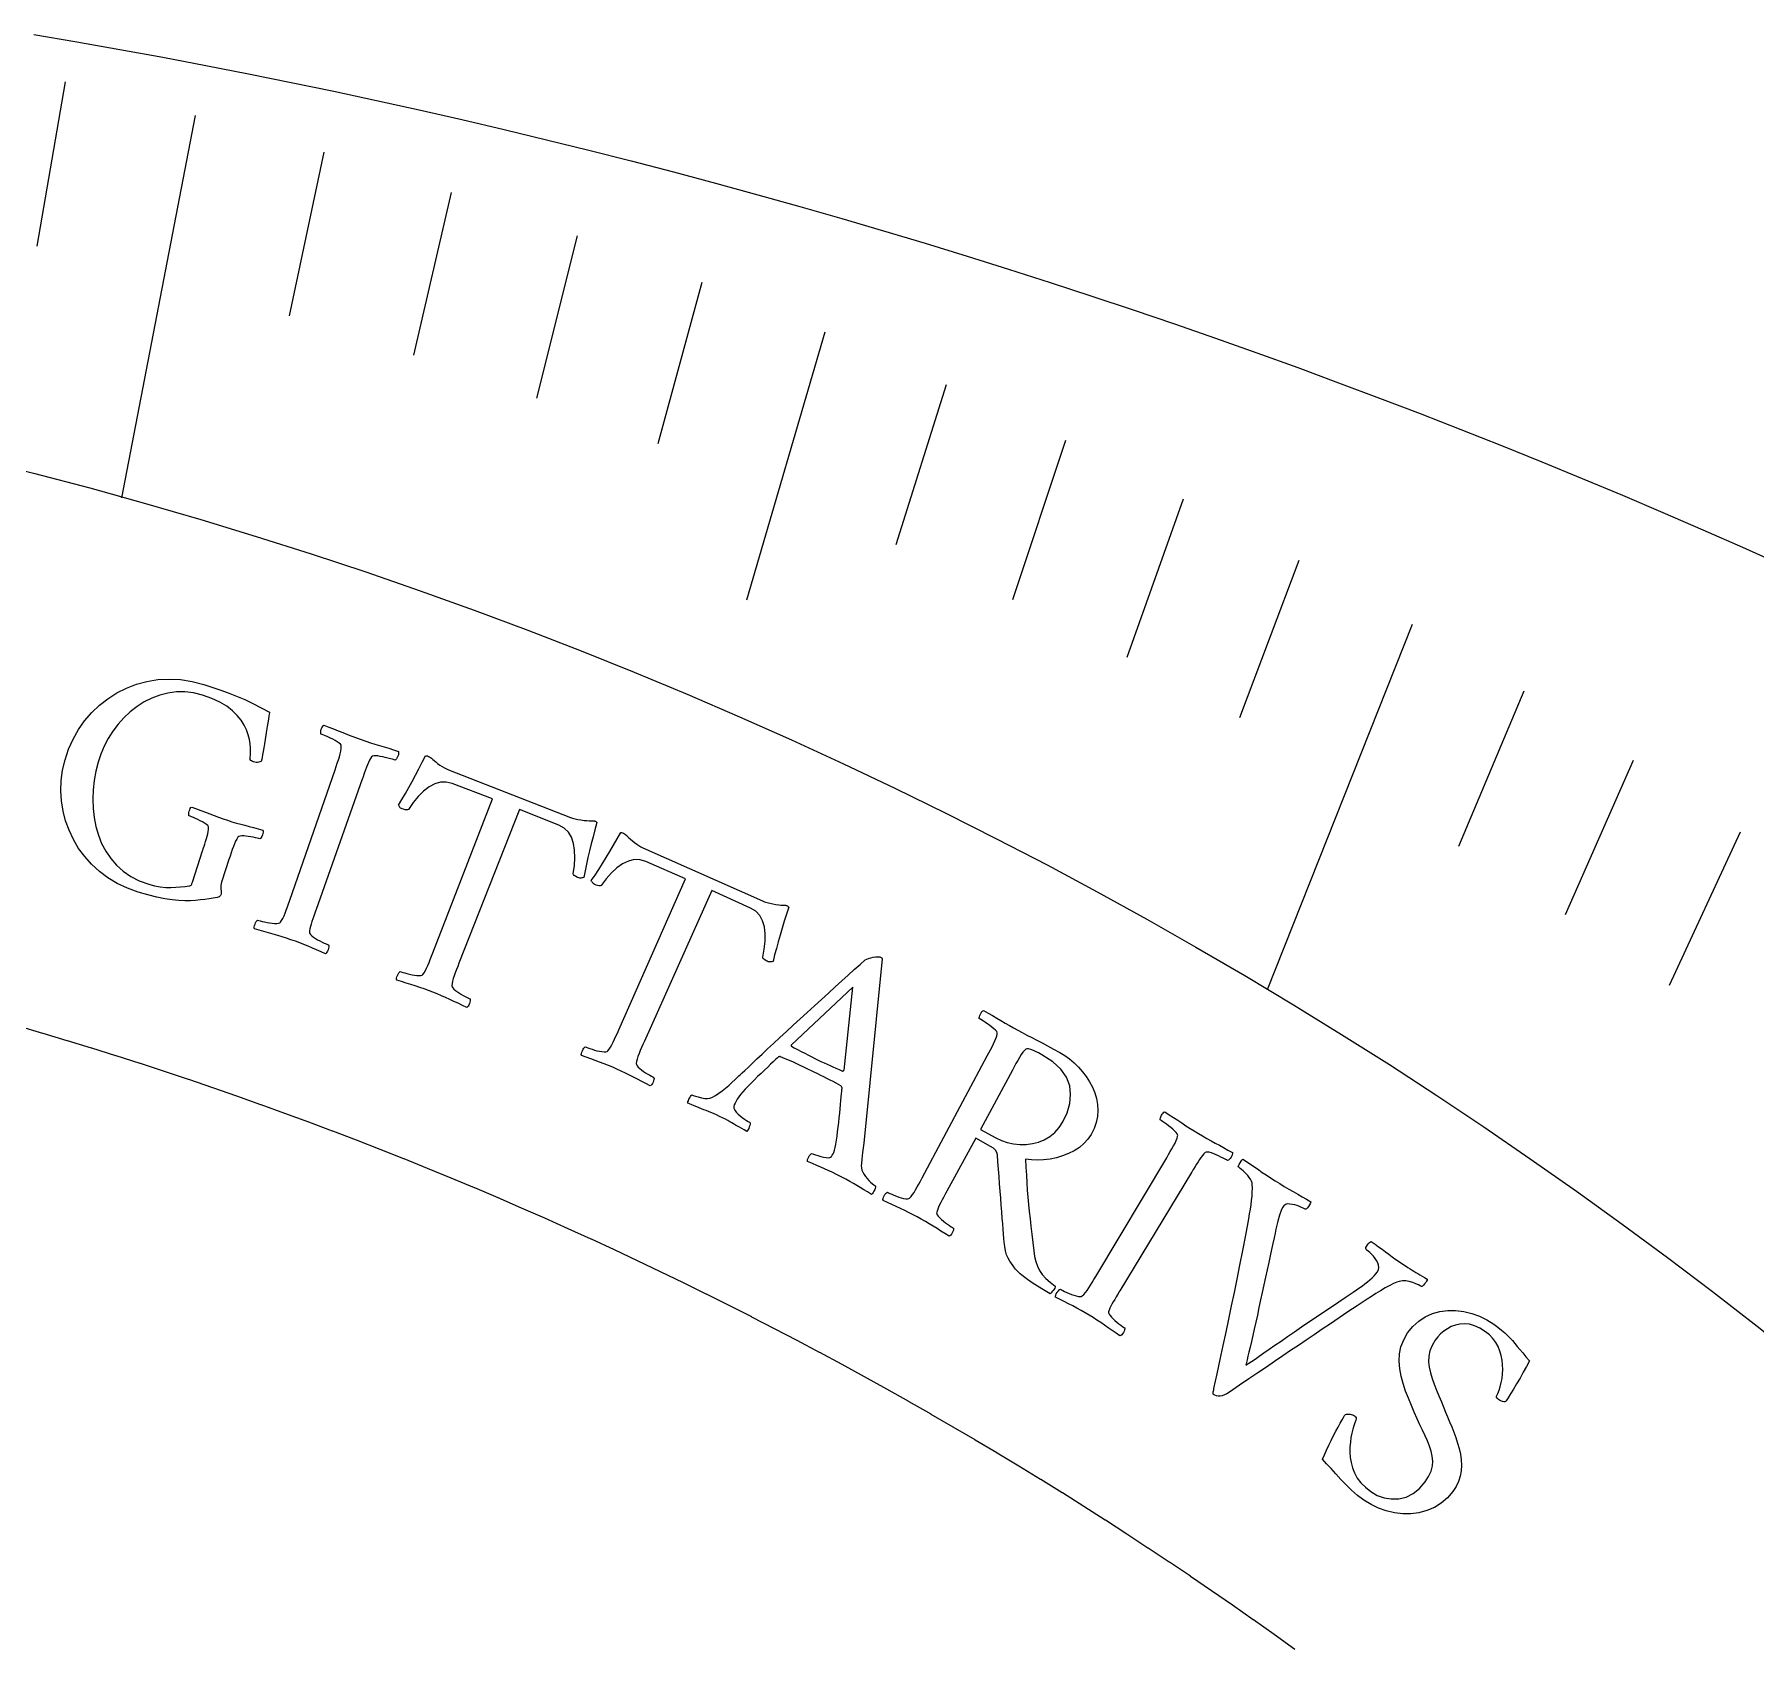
# Model space of a CAD drawing. Header units: millimetres. Extents: x -61 to 61, y -61 to 61.
# Drawn here: x 10.02 to 24.73, y 46.13 to 59.92 of the extents above; entities that cross this region are included whole.
import ezdxf

# ---------------------------------------------------------------- set-up
doc = ezdxf.new("R2010")
doc.units = ezdxf.units.MM
for name, color, linetype in [('CUT_INNER', 6, 'Continuous'), ('CUT_OUTER', 1, 'Continuous'), ('ENGRAVE', 7, 'Continuous'), ('ENGRAVE_FINE', 8, 'Continuous'), ('TEXT', 5, 'Continuous')]:
    doc.layers.add(name, color=color, linetype=linetype)

msp = doc.modelspace()

# ---------------------------------------------------------------- linework, layer by layer
at = {"layer": 'CUT_INNER'}
msp.add_lwpolyline([(20.791, 46.1255), (20.6153, 46.2517), (20.6141, 46.2526), (20.4377, 46.3776), (20.4364, 46.3785), (20.2592, 46.5025), (20.258, 46.5034), (20.08, 46.6262), (20.0788, 46.6271), (19.9001, 46.7489), (19.8988, 46.7498), (19.7194, 46.8705), (19.7181, 46.8713), (19.5379, 46.9909), (19.5367, 46.9917), (19.3558, 47.1102), (19.3545, 47.1111), (19.1728, 47.2284), (19.1716, 47.2293), (18.9892, 47.3455), (18.9879, 47.3463), (18.8049, 47.4615), (18.8036, 47.4623), (18.6198, 47.5763), (18.6185, 47.5771), (18.4341, 47.69), (18.4327, 47.6908), (18.2476, 47.8025), (18.2463, 47.8033), (18.0605, 47.9139), (18.0591, 47.9147), (17.8726, 48.0241), (17.8713, 48.0249), (17.6842, 48.1332), (17.6828, 48.134), (17.495, 48.2411), (17.4937, 48.2419), (17.3052, 48.3479), (17.3039, 48.3487), (17.1147, 48.4535), (17.1134, 48.4542), (16.9236, 48.5579), (16.9223, 48.5587), (16.7319, 48.6612), (16.7305, 48.6619), (16.5395, 48.7633), (16.5381, 48.764), (16.3465, 48.8642), (16.3451, 48.8649), (16.1529, 48.9639), (16.1515, 48.9646), (15.9586, 49.0624), (15.9573, 49.0631), (15.7638, 49.1597), (15.7625, 49.1604), (15.5684, 49.2558), (15.567, 49.2565), (15.3724, 49.3508), (15.371, 49.3514), (15.1758, 49.4445), (15.1744, 49.4451), (14.9787, 49.537), (14.9773, 49.5376), (14.7809, 49.6283), (14.7796, 49.6289), (14.5827, 49.7184), (14.5813, 49.719), (14.3838, 49.8073), (14.3824, 49.8079), (14.1845, 49.8949), (14.1831, 49.8955), (13.9846, 49.9813), (13.9832, 49.9819), (13.7842, 50.0665), (13.7827, 50.0671), (13.5832, 50.1505), (13.5818, 50.1511), (13.3818, 50.2332), (13.3803, 50.2338), (13.1798, 50.3147), (13.1784, 50.3153), (12.9773, 50.3949), (12.9759, 50.3955), (12.7744, 50.4739), (12.773, 50.4745), (12.571, 50.5517), (12.5695, 50.5523), (12.3671, 50.6282), (12.3656, 50.6288), (12.1627, 50.7035), (12.1613, 50.704), (11.9579, 50.7775), (11.9564, 50.778), (11.7526, 50.8502), (11.7512, 50.8507), (11.5469, 50.9217), (11.5454, 50.9222), (11.3407, 50.9919), (11.3393, 50.9924), (11.1342, 51.0609), (11.1327, 51.0614), (10.9272, 51.1286), (10.9257, 51.129), (10.7198, 51.195), (10.7183, 51.1954), (10.512, 51.2601), (10.5105, 51.2606), (10.3037, 51.324), (10.3023, 51.3244), (10.0952, 51.3866), (10.0937, 51.387), (9.8862, 51.4479)], dxfattribs=at)
at = {"layer": 'CUT_OUTER'}
msp.add_lwpolyline([(10.0177, 59.9183), (10.3852, 59.8557), (10.7523, 59.7909), (11.1189, 59.7238), (11.4852, 59.6544), (11.851, 59.5829), (12.2164, 59.509), (12.5813, 59.4329), (12.9457, 59.3546), (13.3097, 59.2741), (13.6731, 59.1913), (14.036, 59.1063), (14.3984, 59.019), (14.7603, 58.9296), (15.1216, 58.8379), (15.4823, 58.744), (15.8425, 58.6479), (16.2021, 58.5496), (16.561, 58.4491), (16.9193, 58.3464), (17.277, 58.2415), (17.6341, 58.1343), (17.9904, 58.025), (18.3461, 57.9136), (18.7011, 57.7999), (19.0554, 57.6841), (19.409, 57.5661), (19.7619, 57.4459), (20.114, 57.3236), (20.4653, 57.1991), (20.8159, 57.0724), (21.1657, 56.9436), (21.5147, 56.8127), (21.8629, 56.6796), (22.2103, 56.5444), (22.5568, 56.407), (22.9025, 56.2676), (23.2473, 56.126), (23.5913, 55.9823), (23.9343, 55.8365), (24.2765, 55.6886), (24.6177, 55.5386), (24.958, 55.3865)], dxfattribs=at)
at = {"layer": 'ENGRAVE'}
for points in [[(11.395, 59.227), (10.7664, 55.9597)], [(21.7947, 54.8792), (20.5557, 51.7594)]]:
    msp.add_lwpolyline(points, dxfattribs=at)
msp.add_circle((0, 17.3597), 40.0734, dxfattribs=at)
at = {"layer": 'ENGRAVE_FINE'}
for points in [[(10.285, 59.5134), (10.0423, 58.1093)], [(12.4949, 58.912), (12.1989, 57.5164)], [(13.5837, 58.5689), (13.2612, 57.1782)], [(14.6606, 58.1982), (14.3116, 56.8129)], [(15.7246, 57.8005), (15.3493, 56.4209)], [(16.775, 57.3762), (16.1056, 55.0868)], [(17.8108, 56.926), (17.3832, 55.5592)], [(18.8315, 56.4505), (18.3779, 55.0907)], [(19.8361, 55.9504), (19.3567, 54.5981)], [(20.8241, 55.4264), (20.3189, 54.0819)], [(22.7473, 54.3094), (22.1912, 52.9817)], [(23.6813, 53.7178), (23.1, 52.3992)], [(24.5962, 53.1053), (23.9898, 51.7961)]]:
    msp.add_lwpolyline(points, dxfattribs=at)
at = {"layer": 'TEXT'}
for points in [[(11.4582, 52.9457), (11.4595, 52.9498), (11.4608, 52.9538), (11.4621, 52.9579), (11.4634, 52.9619), (11.4647, 52.9659), (11.466, 52.97), (11.4673, 52.974), (11.4686, 52.9781), (11.4766, 53.0031), (11.484, 53.027), (11.4909, 53.0498), (11.4972, 53.0714), (11.5025, 53.0917), (11.5064, 53.1105), (11.5088, 53.1276), (11.5098, 53.1432), (11.5087, 53.152), (11.5026, 53.1615), (11.4918, 53.1715), (11.4761, 53.1822), (11.4577, 53.193), (11.4387, 53.2031), (11.4192, 53.2127), (11.3991, 53.2217), (11.3802, 53.2296), (11.3645, 53.236), (11.3517, 53.2409), (11.342, 53.2442), (11.3404, 53.2518), (11.3403, 53.2611), (11.3416, 53.2721), (11.3445, 53.285), (11.3485, 53.2974), (11.3534, 53.3074), (11.3592, 53.3148), (11.3659, 53.3198), (11.4059, 53.3054), (11.445, 53.2909), (11.4834, 53.2763), (11.5209, 53.2615), (11.5582, 53.2469), (11.5956, 53.233), (11.6333, 53.2197), (11.6711, 53.207), (11.7099, 53.1947), (11.7477, 53.1834), (11.7846, 53.1732), (11.8205, 53.164), (11.8566, 53.1548), (11.8941, 53.1448), (11.933, 53.1339), (11.9733, 53.1221), (11.9759, 53.1142), (11.9762, 53.1047), (11.9743, 53.0938), (11.9702, 53.0814), (11.965, 53.0693), (11.9595, 53.0596), (11.9539, 53.0521), (11.9482, 53.047), (11.9385, 53.0499), (11.9256, 53.0534), (11.9095, 53.0574), (11.8902, 53.0619), (11.8695, 53.0661), (11.8492, 53.0695), (11.8294, 53.072), (11.8101, 53.0735), (11.7927, 53.0736), (11.7788, 53.0716), (11.7683, 53.0675), (11.7612, 53.0613), (11.7507, 53.0456), (11.7406, 53.0272), (11.7309, 53.006), (11.7216, 52.982), (11.7124, 52.9562), (11.7031, 52.9293), (11.6936, 52.9013), (11.684, 52.8722), (11.623, 52.6867), (11.6172, 52.6663), (11.6139, 52.648), (11.6132, 52.6319), (11.6151, 52.6178), (11.6174, 52.6052), (11.618, 52.593), (11.6169, 52.5815), (11.6142, 52.5704), (11.612, 52.5654), (11.6089, 52.561), (11.6049, 52.5573), (11.6, 52.5543), (11.5928, 52.5514), (11.5819, 52.5483), (11.5671, 52.545), (11.5486, 52.5414), (11.5147, 52.5359), (11.4785, 52.5308), (11.4401, 52.526), (11.3994, 52.5216), (11.3556, 52.5187), (11.3075, 52.5186), (11.2552, 52.5212), (11.1987, 52.5266), (11.1366, 52.536), (11.0675, 52.5503), (10.9915, 52.5697), (10.9084, 52.5941), (10.8158, 52.6273), (10.7297, 52.6677), (10.6501, 52.7154), (10.5769, 52.7703), (10.5105, 52.8312), (10.4513, 52.8968), (10.3994, 52.9672), (10.3546, 53.0423), (10.3174, 53.121), (10.288, 53.2021), (10.2664, 53.2858), (10.2528, 53.3719), (10.2473, 53.4594), (10.2505, 53.5472), (10.2624, 53.6353), (10.2831, 53.7237), (10.3135, 53.815), (10.3515, 53.901), (10.3973, 53.9817), (10.4508, 54.057), (10.5111, 54.1264), (10.5769, 54.1891), (10.6484, 54.2452), (10.7256, 54.2946), (10.8075, 54.3362), (10.8934, 54.369), (10.9831, 54.3929), (11.0767, 54.4079), (11.1729, 54.4133), (11.2705, 54.4083), (11.3694, 54.3927), (11.4695, 54.3668), (11.5372, 54.345), (11.606, 54.3212), (11.676, 54.2955), (11.747, 54.2677), (11.8183, 54.2375), (11.8892, 54.2043), (11.9597, 54.1681), (12.0297, 54.1289), (12.0292, 54.1253), (12.0276, 54.1143), (12.025, 54.0961), (12.0214, 54.0706), (12.0169, 54.0402), (12.0118, 54.0075), (12.0061, 53.9723), (11.9999, 53.9347), (11.9934, 53.8968), (11.9874, 53.8606), (11.9817, 53.8262), (11.9764, 53.7935), (11.9717, 53.7649), (11.9678, 53.743), (11.9648, 53.7277), (11.9626, 53.719), (11.9608, 53.7137), (11.9563, 53.7092), (11.9491, 53.7056), (11.939, 53.703), (11.9277, 53.7015), (11.9165, 53.7014), (11.9053, 53.7028), (11.8943, 53.7057), (11.8852, 53.7093), (11.8771, 53.7136), (11.87, 53.7187), (11.8639, 53.7246), (11.8657, 53.7426), (11.8669, 53.7653), (11.8676, 53.7926), (11.8676, 53.8246), (11.8654, 53.8599), (11.8592, 53.8972), (11.849, 53.9366), (11.8349, 53.978), (11.8153, 54.0201), (11.7888, 54.0616), (11.7553, 54.1025), (11.7149, 54.1428), (11.6658, 54.1812), (11.6064, 54.2161), (11.5366, 54.2478), (11.4566, 54.2759), (11.3817, 54.2946), (11.3077, 54.3037), (11.2347, 54.3033), (11.1627, 54.2934), (11.0926, 54.2752), (11.0252, 54.2498), (10.9606, 54.2172), (10.8987, 54.1775), (10.8404, 54.1318), (10.7865, 54.0814), (10.737, 54.0265), (10.692, 53.9668), (10.652, 53.904), (10.6177, 53.8393), (10.5891, 53.7727), (10.5661, 53.7043), (10.5463, 53.6264), (10.5321, 53.5477), (10.5233, 53.4681), (10.5199, 53.3877), (10.5223, 53.3078), (10.5312, 53.2299), (10.5464, 53.154), (10.5679, 53.08), (10.5961, 53.0093), (10.6314, 52.9431), (10.6737, 52.8813), (10.723, 52.8239), (10.7799, 52.7724), (10.8448, 52.728), (10.918, 52.6908), (10.9993, 52.6607), (11.0491, 52.647), (11.0972, 52.6378), (11.1436, 52.6329), (11.1883, 52.6324), (11.2309, 52.6345), (11.2711, 52.6376), (11.3089, 52.6416), (11.3442, 52.6465), (11.351, 52.6475), (11.3566, 52.6495), (11.3608, 52.6526), (11.3636, 52.6566), (11.3658, 52.6613), (11.368, 52.6667), (11.3702, 52.6726), (11.3723, 52.679)], [(12.813, 53.8963), (12.8528, 53.8826), (12.8924, 53.8695), (12.9315, 53.8571), (12.9704, 53.8453), (13.0094, 53.8335), (13.0492, 53.8213), (13.0899, 53.8085), (13.1313, 53.7952), (13.1337, 53.7872), (13.1339, 53.7777), (13.1318, 53.7668), (13.1275, 53.7544), (13.1219, 53.7425), (13.1162, 53.7329), (13.1104, 53.7256), (13.1044, 53.7206), (13.0943, 53.724), (13.0807, 53.7281), (13.0634, 53.7329), (13.0425, 53.7384), (13.02, 53.7439), (12.998, 53.7487), (12.9766, 53.7526), (12.9556, 53.7559), (12.9368, 53.7575), (12.9218, 53.7566), (12.9106, 53.7533), (12.9031, 53.7475), (12.8943, 53.7345), (12.8857, 53.7192), (12.8772, 53.7015), (12.8689, 53.6816), (12.8605, 53.66), (12.852, 53.6373), (12.8433, 53.6135), (12.8344, 53.5887), (12.833, 53.5847), (12.8316, 53.5807), (12.8302, 53.5767), (12.8288, 53.5727), (12.8273, 53.5687), (12.8259, 53.5647), (12.8245, 53.5607), (12.8231, 53.5567), (12.429, 52.4443), (12.4276, 52.4403), (12.4262, 52.4363), (12.4248, 52.4323), (12.4233, 52.4283), (12.4219, 52.4243), (12.4205, 52.4203), (12.4191, 52.4163), (12.4177, 52.4123), (12.409, 52.3875), (12.4009, 52.3638), (12.3933, 52.3413), (12.3864, 52.3198), (12.3805, 52.2997), (12.376, 52.2811), (12.373, 52.264), (12.3715, 52.2485), (12.3738, 52.2404), (12.3802, 52.2311), (12.3907, 52.2209), (12.4052, 52.2095), (12.4222, 52.1979), (12.4402, 52.1869), (12.4591, 52.1765), (12.479, 52.1666), (12.4977, 52.1579), (12.5134, 52.1509), (12.526, 52.1455), (12.5354, 52.1418), (12.5367, 52.1342), (12.5364, 52.1249), (12.5345, 52.1139), (12.5312, 52.1012), (12.5266, 52.089), (12.5214, 52.0792), (12.5153, 52.072), (12.5085, 52.0673), (12.4705, 52.0839), (12.4332, 52.1), (12.3966, 52.1156), (12.3608, 52.1307), (12.325, 52.1453), (12.2886, 52.1596), (12.2514, 52.1736), (12.2136, 52.1872), (12.1765, 52.1999), (12.1388, 52.2122), (12.1006, 52.224), (12.062, 52.2355), (12.0228, 52.2466), (11.9833, 52.2577), (11.9434, 52.2687), (11.9031, 52.2796), (11.9007, 52.2875), (11.9005, 52.2969), (11.9025, 52.3078), (11.9066, 52.3202), (11.9119, 52.3322), (11.9173, 52.342), (11.9229, 52.3494), (11.9286, 52.3546), (11.9383, 52.3515), (11.9515, 52.3479), (11.9681, 52.3436), (11.9882, 52.3387), (12.01, 52.3339), (12.0315, 52.3302), (12.0528, 52.3274), (12.0739, 52.3257), (12.0928, 52.3253), (12.1073, 52.3269), (12.1174, 52.3303), (12.1232, 52.3355), (12.1339, 52.3511), (12.1443, 52.3694), (12.1543, 52.3905), (12.1639, 52.4143), (12.1735, 52.44), (12.1832, 52.4668), (12.1932, 52.4946), (12.2033, 52.5235), (12.5902, 53.6384), (12.6002, 53.6674), (12.6097, 53.6956), (12.6187, 53.7231), (12.6273, 53.7498), (12.6346, 53.7751), (12.6399, 53.7982), (12.643, 53.8193), (12.6441, 53.8383), (12.643, 53.8471), (12.6369, 53.8565), (12.6258, 53.8666), (12.6097, 53.8772), (12.5907, 53.8879), (12.571, 53.8984), (12.5506, 53.9085), (12.5296, 53.9182), (12.5098, 53.927), (12.4933, 53.934), (12.48, 53.9394), (12.4701, 53.943), (12.4685, 53.9507), (12.4685, 53.96), (12.4701, 53.9711), (12.4732, 53.9838), (12.4775, 53.9962), (12.4827, 54.006), (12.4887, 54.0133), (12.4957, 54.018), (12.5366, 54.0025), (12.5771, 53.9868), (12.6171, 53.9711), (12.6568, 53.9552), (12.6961, 53.9396), (12.7352, 53.9246), (12.7742, 53.9102), (12.813, 53.8963)], [(14.6022, 53.231), (14.62, 53.2247), (14.6408, 53.2191), (14.6647, 53.2141), (14.6916, 53.2098), (14.7183, 53.2063), (14.7414, 53.2038), (14.7611, 53.2025), (14.7772, 53.2021), (14.7891, 53.2026), (14.7987, 53.2024), (14.8061, 53.2017), (14.8113, 53.2003), (14.8154, 53.1982), (14.8196, 53.1953), (14.8238, 53.1917), (14.8281, 53.1872), (14.811, 53.126), (14.7947, 53.0655), (14.7794, 53.0058), (14.7649, 52.9469), (14.7513, 52.8888), (14.7386, 52.8314), (14.7268, 52.7748), (14.7158, 52.719), (14.7115, 52.7176), (14.706, 52.7162), (14.6994, 52.715), (14.6917, 52.7138), (14.6833, 52.7134), (14.6748, 52.7146), (14.6662, 52.7175), (14.6574, 52.7219), (14.6444, 52.7282), (14.6347, 52.7351), (14.6284, 52.7425), (14.6254, 52.7504), (14.6362, 52.8208), (14.6403, 52.8874), (14.6377, 52.9502), (14.6284, 53.0094), (14.611, 53.062), (14.5842, 53.1054), (14.548, 53.1396), (14.5026, 53.1645), (14.1663, 53.2989), (13.6494, 51.9878), (13.6383, 51.9593), (13.6277, 51.9317), (13.6177, 51.905), (13.6082, 51.8793), (13.6, 51.855), (13.5939, 51.8325), (13.5898, 51.8118), (13.5877, 51.7931), (13.5898, 51.7848), (13.5958, 51.7754), (13.6059, 51.7648), (13.62, 51.7529), (13.6365, 51.7408), (13.6539, 51.7292), (13.672, 51.7183), (13.6909, 51.708), (13.7088, 51.6989), (13.7238, 51.6914), (13.7359, 51.6857), (13.7452, 51.6817), (13.7462, 51.6741), (13.7455, 51.6648), (13.7433, 51.6539), (13.7395, 51.6413), (13.7346, 51.6292), (13.7289, 51.6197), (13.7227, 51.6126), (13.7157, 51.6082), (13.6783, 51.6261), (13.6416, 51.6435), (13.6056, 51.6604), (13.5703, 51.6767), (13.5351, 51.6926), (13.4991, 51.7082), (13.4625, 51.7234), (13.4251, 51.7383), (13.3885, 51.7523), (13.3513, 51.7659), (13.3136, 51.7791), (13.2753, 51.7919), (13.2366, 51.8044), (13.1975, 51.8169), (13.158, 51.8292), (13.118, 51.8415), (13.1159, 51.8495), (13.1161, 51.8589), (13.1184, 51.8698), (13.123, 51.882), (13.1287, 51.8939), (13.1345, 51.9034), (13.1403, 51.9106), (13.1462, 51.9156), (13.1558, 51.9122), (13.1688, 51.9081), (13.1853, 51.9033), (13.2052, 51.8976), (13.2268, 51.8921), (13.2481, 51.8876), (13.2694, 51.8841), (13.2904, 51.8816), (13.3092, 51.8806), (13.3238, 51.8816), (13.334, 51.8847), (13.34, 51.8898), (13.3513, 51.905), (13.3622, 51.9229), (13.373, 51.9436), (13.3834, 51.9671), (13.3939, 51.9924), (13.4046, 52.0188), (13.4155, 52.0463), (13.4266, 52.0748), (13.935, 53.3892), (13.5911, 53.5204), (13.5408, 53.5328), (13.491, 53.5321), (13.4419, 53.5184), (13.3935, 53.4914), (13.3464, 53.4544), (13.3013, 53.4101), (13.2584, 53.3586), (13.2175, 53.3), (13.2099, 53.2962), (13.2002, 53.295), (13.1885, 53.2965), (13.1746, 53.3007), (13.1652, 53.3033), (13.1572, 53.307), (13.1506, 53.3117), (13.1453, 53.3174), (13.141, 53.3233), (13.1374, 53.3286), (13.1345, 53.3332), (13.1324, 53.3372), (13.1621, 53.3857), (13.1915, 53.4354), (13.2205, 53.4863), (13.2493, 53.5385), (13.278, 53.5919), (13.3067, 53.6463), (13.3355, 53.7019), (13.3643, 53.7586), (13.3723, 53.758), (13.3805, 53.756), (13.389, 53.7526), (13.3978, 53.7478), (13.4061, 53.7424), (13.4134, 53.7371), (13.4196, 53.7321), (13.4246, 53.7273), (13.4363, 53.7169), (13.4505, 53.7053), (13.4672, 53.6927), (13.4864, 53.6788), (13.5063, 53.6655), (13.5252, 53.6542), (13.5432, 53.6449), (13.5601, 53.6378)], [(16.2433, 52.5183), (16.2608, 52.5112), (16.2813, 52.5047), (16.3049, 52.4986), (16.3316, 52.493), (16.3581, 52.4883), (16.3811, 52.4848), (16.4007, 52.4825), (16.4168, 52.4814), (16.4286, 52.4813), (16.4383, 52.4807), (16.4456, 52.4796), (16.4508, 52.478), (16.4548, 52.4757), (16.4588, 52.4727), (16.4628, 52.4688), (16.4669, 52.4642), (16.447, 52.4038), (16.428, 52.3441), (16.4099, 52.2852), (16.3927, 52.227), (16.3764, 52.1696), (16.3611, 52.1129), (16.3467, 52.0569), (16.3332, 52.0017), (16.3288, 52.0004), (16.3232, 51.9993), (16.3166, 51.9984), (16.3088, 51.9975), (16.3004, 51.9976), (16.292, 51.9992), (16.2835, 52.0024), (16.275, 52.0072), (16.2622, 52.0141), (16.2529, 52.0215), (16.2469, 52.0291), (16.2443, 52.0372), (16.2583, 52.107), (16.2655, 52.1733), (16.2658, 52.2363), (16.2592, 52.2957), (16.2442, 52.3491), (16.2195, 52.3937), (16.185, 52.4296), (16.1407, 52.4566), (15.811, 52.6063), (15.2341, 51.3204), (15.2217, 51.2925), (15.2098, 51.2654), (15.1986, 51.2393), (15.1879, 51.214), (15.1786, 51.1901), (15.1714, 51.1679), (15.1664, 51.1475), (15.1635, 51.1288), (15.1651, 51.1205), (15.1707, 51.1108), (15.1803, 51.0997), (15.1939, 51.0872), (15.2098, 51.0743), (15.2266, 51.062), (15.2442, 51.0502), (15.2626, 51.039), (15.2801, 51.0291), (15.2947, 51.021), (15.3066, 51.0147), (15.3156, 51.0103), (15.3162, 51.0026), (15.3152, 50.9934), (15.3125, 50.9826), (15.3081, 50.9702), (15.3026, 50.9583), (15.2965, 50.949), (15.2899, 50.9423), (15.2828, 50.9382), (15.2462, 50.9578), (15.2104, 50.9769), (15.1752, 50.9954), (15.1407, 51.0134), (15.1062, 51.0309), (15.071, 51.0481), (15.0351, 51.065), (14.9985, 51.0816), (14.9626, 51.0973), (14.926, 51.1126), (14.889, 51.1275), (14.8513, 51.1421), (14.8132, 51.1564), (14.7747, 51.1706), (14.7358, 51.1848), (14.6965, 51.1989), (14.6948, 51.207), (14.6954, 51.2164), (14.6982, 51.2271), (14.7034, 51.2391), (14.7096, 51.2507), (14.7158, 51.2599), (14.722, 51.2669), (14.7281, 51.2716), (14.7375, 51.2678), (14.7503, 51.2631), (14.7665, 51.2575), (14.7862, 51.2509), (14.8075, 51.2444), (14.8286, 51.2389), (14.8497, 51.2345), (14.8706, 51.231), (14.8893, 51.2291), (14.9039, 51.2295), (14.9143, 51.232), (14.9205, 51.2368), (14.9324, 51.2515), (14.9442, 51.2689), (14.9559, 51.2891), (14.9674, 51.312), (14.9791, 51.3369), (14.991, 51.3628), (15.0031, 51.3897), (15.0155, 51.4176), (15.5841, 52.7072), (15.2466, 52.8541), (15.1969, 52.8689), (15.1472, 52.8705), (15.0975, 52.859), (15.0479, 52.8343), (14.9991, 52.7995), (14.9521, 52.7573), (14.9068, 52.7079), (14.8632, 52.6512), (14.8555, 52.6477), (14.8458, 52.647), (14.8341, 52.6491), (14.8204, 52.6539), (14.8112, 52.657), (14.8034, 52.661), (14.7969, 52.666), (14.7919, 52.672), (14.7879, 52.6781), (14.7845, 52.6835), (14.7819, 52.6882), (14.78, 52.6923), (14.8119, 52.7393), (14.8435, 52.7877), (14.8749, 52.8372), (14.9061, 52.888), (14.9372, 52.94), (14.9684, 52.9931), (14.9997, 53.0473), (15.0311, 53.1026), (15.039, 53.1016), (15.0472, 53.0992), (15.0555, 53.0954), (15.064, 53.0902), (15.0721, 53.0844), (15.0791, 53.0788), (15.0851, 53.0736), (15.0899, 53.0685), (15.1011, 53.0576), (15.1147, 53.0454), (15.1308, 53.0319), (15.1493, 53.0172), (15.1686, 53.003), (15.187, 52.9908), (15.2045, 52.9808), (15.2211, 52.9728)], [(16.0387, 51.0201), (16.042, 51.0233), (16.0522, 51.0328), (16.0691, 51.0488), (16.0927, 51.0711), (16.1221, 51.0989), (16.1563, 51.1313), (16.1953, 51.1682), (16.2391, 51.2097), (16.2867, 51.2546), (16.3374, 51.3018), (16.391, 51.3513), (16.4476, 51.403), (16.506, 51.4563), (16.5652, 51.5104), (16.625, 51.5653), (16.6857, 51.6209), (16.7461, 51.6764), (16.8054, 51.7306), (16.8637, 51.7835), (16.9208, 51.8352), (16.9758, 51.8846), (17.0274, 51.931), (17.0759, 51.9741), (17.121, 52.0142), (17.133, 52.0213), (17.1484, 52.0275), (17.1672, 52.0328), (17.1894, 52.0371), (17.2116, 52.04), (17.23, 52.0407), (17.2448, 52.0393), (17.2558, 52.0358), (17.2581, 52.0345), (17.2599, 52.0334), (17.2611, 52.0323), (17.2617, 52.0313), (17.2623, 52.0301), (17.2632, 52.0285), (17.2646, 52.0266), (17.2664, 52.0242), (17.1075, 50.4482), (17.0986, 50.3708), (17.092, 50.3128), (17.088, 50.2743), (17.0866, 50.2551), (17.0873, 50.2377), (17.0915, 50.2198), (17.0991, 50.2013), (17.1102, 50.1822), (17.1233, 50.1635), (17.1372, 50.1462), (17.1517, 50.1302), (17.167, 50.1157), (17.1813, 50.1033), (17.193, 50.0937), (17.2019, 50.0869), (17.2082, 50.0829), (17.2086, 50.0736), (17.2066, 50.0634), (17.2021, 50.0523), (17.1952, 50.0402), (17.1877, 50.029), (17.1817, 50.0205), (17.177, 50.0147), (17.1738, 50.0115), (17.1402, 50.0323), (17.1083, 50.0518), (17.0782, 50.0703), (17.0499, 50.0876), (17.0209, 50.1047), (16.9888, 50.1229), (16.9537, 50.142), (16.9155, 50.162), (16.875, 50.1825), (16.8378, 50.2007), (16.8039, 50.2166), (16.7733, 50.2301), (16.7426, 50.2433), (16.7081, 50.2582), (16.67, 50.2746), (16.6283, 50.2927), (16.627, 50.3008), (16.6281, 50.3102), (16.6316, 50.3207), (16.6374, 50.3324), (16.6445, 50.3435), (16.6517, 50.3522), (16.659, 50.3584), (16.6665, 50.3621), (16.6796, 50.3562), (16.6963, 50.3498), (16.7167, 50.343), (16.7408, 50.3356), (16.7651, 50.3293), (16.786, 50.3257), (16.8036, 50.3248), (16.8178, 50.3266), (16.8252, 50.3303), (16.8324, 50.3366), (16.8392, 50.3454), (16.8458, 50.3568), (16.8516, 50.3706), (16.8574, 50.3894), (16.8631, 50.4132), (16.8688, 50.442), (16.8744, 50.4743), (16.8797, 50.509), (16.8848, 50.546), (16.8897, 50.5853), (16.8943, 50.6255), (16.8987, 50.6653), (16.9028, 50.7046), (16.9066, 50.7434), (16.9101, 50.7803), (16.9132, 50.8138), (16.916, 50.8439), (16.9185, 50.8706), (16.9205, 50.8924), (16.9219, 50.9081), (16.9227, 50.9174), (16.923, 50.9206), (16.9229, 50.921), (16.9224, 50.9225), (16.9216, 50.9248), (16.9205, 50.9282), (16.9191, 50.9317), (16.9173, 50.9345), (16.9153, 50.9367), (16.9129, 50.9383), (16.8933, 50.9496), (16.8713, 50.9616), (16.8469, 50.9745), (16.8201, 50.9881), (16.7926, 51.0018), (16.7661, 51.015), (16.7405, 51.0278), (16.7158, 51.04), (16.7094, 51.0432), (16.7031, 51.0464), (16.6967, 51.0495), (16.6903, 51.0527), (16.6841, 51.0558), (16.6782, 51.0587), (16.6727, 51.0614), (16.6674, 51.064), (16.6306, 51.0821), (16.5965, 51.0986), (16.5652, 51.1135), (16.5367, 51.1268), (16.5075, 51.14), (16.4743, 51.1545), (16.437, 51.1704), (16.3956, 51.1877), (16.394, 51.1881), (16.3919, 51.1882), (16.3893, 51.1881), (16.3861, 51.1875), (16.383, 51.187), (16.3808, 51.1865), (16.3795, 51.1863), (16.3791, 51.1862), (16.3764, 51.1836), (16.3681, 51.1758), (16.3544, 51.1628), (16.3353, 51.1445), (16.3123, 51.1227), (16.2873, 51.099), (16.2601, 51.0733), (16.2309, 51.0456), (16.2013, 51.0174), (16.1731, 50.9898), (16.1462, 50.963), (16.1207, 50.9369), (16.0956, 50.9113), (16.0738, 50.8872), (16.0554, 50.8647), (16.0402, 50.8437), (16.0275, 50.8245), (16.0168, 50.8071), (16.0079, 50.7915), (16.0008, 50.7778), (15.9969, 50.7633), (15.9985, 50.7479), (16.0058, 50.7316), (16.0185, 50.7144), (16.0346, 50.6974), (16.0517, 50.6816), (16.0697, 50.6671), (16.0887, 50.6539), (16.1065, 50.6426), (16.1205, 50.6338), (16.131, 50.6275), (16.1379, 50.6238), (16.1383, 50.6188), (16.1372, 50.6112), (16.1344, 50.601), (16.1299, 50.5883), (16.1247, 50.5755), (16.1193, 50.5648), (16.1138, 50.5563), (16.1083, 50.5501), (16.0859, 50.5625), (16.0653, 50.5741), (16.0463, 50.5848), (16.0291, 50.5947), (16.0128, 50.6041), (15.9964, 50.6136), (15.9801, 50.623), (15.9637, 50.6324), (15.9459, 50.6423), (15.9253, 50.6532), (15.9018, 50.665), (15.8755, 50.6777), (15.8488, 50.6902), (15.8242, 50.7014), (15.8016, 50.7111), (15.7811, 50.7195), (15.7615, 50.7271), (15.742, 50.7348), (15.7225, 50.7424), (15.7029, 50.75), (15.6821, 50.7583), (15.6588, 50.7676), (15.6329, 50.7782), (15.6045, 50.7899), (15.6042, 50.7949), (15.6057, 50.8022), (15.6091, 50.8121), (15.6144, 50.8243), (15.6206, 50.8367), (15.6266, 50.8471), (15.6324, 50.8554), (15.638, 50.8617), (15.6518, 50.8562), (15.6701, 50.8502), (15.6931, 50.8439), (15.7207, 50.8371), (15.7487, 50.832), (15.773, 50.8308), (15.7935, 50.8336), (15.8103, 50.8402), (15.8404, 50.8566), (15.8698, 50.8751), (15.8985, 50.8957), (15.9264, 50.9183), (15.9541, 50.9425), (15.982, 50.9675), (16.0102, 50.9934), (16.0387, 51.0201)], [(17.016, 51.782), (16.4895, 51.2899), (16.4895, 51.2896), (16.4892, 51.2885), (16.4889, 51.2867), (16.4883, 51.2842), (16.488, 51.2816), (16.4881, 51.2796), (16.4887, 51.2781), (16.4897, 51.2772), (16.5147, 51.2636), (16.5421, 51.2489), (16.5721, 51.2332), (16.6044, 51.2165), (16.6364, 51.2001), (16.6651, 51.1855), (16.6904, 51.1727), (16.7125, 51.1617), (16.7413, 51.1477), (16.7687, 51.1346), (16.7949, 51.1226), (16.8198, 51.1116), (16.8446, 51.1008), (16.8705, 51.0895), (16.8975, 51.0775), (16.9256, 51.065), (16.9281, 51.0642), (16.9305, 51.0645), (16.9329, 51.0658), (16.9351, 51.0681), (16.9371, 51.0706), (16.9385, 51.0724), (16.9393, 51.0735), (16.9396, 51.0738)], [(18.7835, 51.2229), (18.8251, 51.1976), (18.8655, 51.1684), (18.9045, 51.1355), (18.9422, 51.0987), (18.9774, 51.059), (19.0091, 51.0172), (19.0372, 50.9732), (19.0618, 50.9272), (19.0817, 50.8795), (19.0962, 50.8307), (19.105, 50.7807), (19.1084, 50.7296), (19.1051, 50.6779), (19.0943, 50.6263), (19.076, 50.5747), (19.0502, 50.5232), (19.0226, 50.4823), (18.9893, 50.4455), (18.9503, 50.4128), (18.9056, 50.3842), (18.8571, 50.3598), (18.8066, 50.3398), (18.7541, 50.3241), (18.6996, 50.3127), (18.645, 50.3058), (18.5921, 50.3036), (18.5409, 50.3061), (18.4913, 50.3132), (18.4942, 50.2433), (18.4975, 50.1758), (18.5013, 50.1109), (18.5056, 50.0485), (18.5105, 49.9873), (18.516, 49.9259), (18.5221, 49.8644), (18.5287, 49.8026), (18.5359, 49.7391), (18.5435, 49.6723), (18.5515, 49.6021), (18.5598, 49.5286), (18.5673, 49.4814), (18.5783, 49.4379), (18.5927, 49.398), (18.6106, 49.3618), (18.6336, 49.3278), (18.6632, 49.2943), (18.6994, 49.2615), (18.7421, 49.2292), (18.7425, 49.221), (18.7399, 49.2116), (18.7342, 49.2013), (18.7254, 49.1898), (18.7161, 49.1791), (18.7086, 49.1709), (18.7031, 49.1653), (18.6995, 49.1623), (18.6434, 49.196), (18.5928, 49.2277), (18.5477, 49.2576), (18.5082, 49.2855), (18.4742, 49.3112), (18.4457, 49.3343), (18.4228, 49.3548), (18.4054, 49.3726), (18.3953, 49.3859), (18.3835, 49.4019), (18.3701, 49.4207), (18.3551, 49.4423), (18.3406, 49.4672), (18.3287, 49.496), (18.3194, 49.5289), (18.3128, 49.5657), (18.3109, 49.5829), (18.3085, 49.6064), (18.3057, 49.6363), (18.3024, 49.6725), (18.2989, 49.714), (18.2952, 49.7595), (18.2913, 49.8092), (18.2872, 49.8631), (18.283, 49.92), (18.2785, 49.9787), (18.2738, 50.0395), (18.2688, 50.1021), (18.2639, 50.1653), (18.2592, 50.2277), (18.2547, 50.2894), (18.2506, 50.3502), (18.2456, 50.3699), (18.2342, 50.3884), (18.2163, 50.4055), (18.192, 50.4213), (18.0644, 50.4912), (17.8178, 50.039), (17.8158, 50.0352), (17.8138, 50.0315), (17.8118, 50.0278), (17.8097, 50.0241), (17.8077, 50.0203), (17.8057, 50.0166), (17.8036, 50.0129), (17.8016, 50.0091), (17.7891, 49.986), (17.7773, 49.9639), (17.7663, 49.9428), (17.7561, 49.9228), (17.747, 49.9038), (17.7397, 49.8861), (17.7341, 49.8698), (17.7301, 49.8547), (17.7311, 49.8463), (17.736, 49.8362), (17.7447, 49.8244), (17.7572, 49.8109), (17.7722, 49.7967), (17.7882, 49.783), (17.8052, 49.7697), (17.8233, 49.7569), (17.8404, 49.7453), (17.8548, 49.7359), (17.8663, 49.7286), (17.8751, 49.7235), (17.8751, 49.7158), (17.8734, 49.7066), (17.8698, 49.6961), (17.8645, 49.6841), (17.8581, 49.6726), (17.8513, 49.6639), (17.8442, 49.6577), (17.8368, 49.6541), (17.8018, 49.6765), (17.7676, 49.6983), (17.7339, 49.7195), (17.701, 49.74), (17.6679, 49.7602), (17.6342, 49.7801), (17.5997, 49.7997), (17.5645, 49.8191), (17.5298, 49.8375), (17.4946, 49.8556), (17.4588, 49.8734), (17.4224, 49.8908), (17.3855, 49.908), (17.3483, 49.9252), (17.3106, 49.9423), (17.2725, 49.9594), (17.2714, 49.9676), (17.2727, 49.9769), (17.2763, 49.9874), (17.2824, 49.999), (17.2895, 50.01), (17.2964, 50.0188), (17.3031, 50.0252), (17.3096, 50.0294), (17.3186, 50.0249), (17.3311, 50.0192), (17.3468, 50.0124), (17.3659, 50.0043), (17.3866, 49.9962), (17.4073, 49.9891), (17.4279, 49.983), (17.4485, 49.9779), (17.467, 49.9746), (17.4816, 49.9738), (17.4922, 49.9756), (17.4987, 49.9799), (17.5117, 49.9936), (17.5248, 50.01), (17.538, 50.0293), (17.5513, 50.0512), (17.5648, 50.0751), (17.5787, 50.1), (17.5929, 50.1259), (17.6074, 50.1528), (18.1631, 51.1939), (18.1776, 51.221), (18.1914, 51.2474), (18.2047, 51.2731), (18.2174, 51.2981), (18.2286, 51.3219), (18.2375, 51.3439), (18.2439, 51.3642), (18.248, 51.3828), (18.2483, 51.3917), (18.2438, 51.402), (18.2344, 51.4136), (18.2201, 51.4267), (18.2032, 51.4402), (18.1856, 51.4535), (18.1675, 51.4665), (18.1488, 51.4791), (18.1312, 51.4906), (18.1164, 51.5), (18.1044, 51.5072), (18.0953, 51.5124), (18.095, 51.5201), (18.0964, 51.5294), (18.0997, 51.54), (18.1048, 51.5522), (18.111, 51.5637), (18.1177, 51.5726), (18.1248, 51.5788), (18.1324, 51.5824), (18.1702, 51.5606), (18.2075, 51.5389), (18.2442, 51.5172), (18.2802, 51.4956), (18.3161, 51.4743), (18.3519, 51.4535), (18.3879, 51.4332), (18.4239, 51.4135), (18.462, 51.393), (18.5017, 51.372), (18.5431, 51.3505), (18.586, 51.3285), (18.6311, 51.3052), (18.6791, 51.2798), (18.7299, 51.2524), (18.7835, 51.2229)], [(18.809, 50.6313), (18.8461, 50.7097), (18.8683, 50.7871), (18.8755, 50.8637), (18.8677, 50.9393), (18.8413, 51.0123), (18.7928, 51.0809), (18.7223, 51.145), (18.6297, 51.2044), (18.6165, 51.2115), (18.6002, 51.2198), (18.5806, 51.2296), (18.5579, 51.2406), (18.5355, 51.2501), (18.517, 51.2549), (18.5025, 51.2552), (18.4919, 51.2509), (18.4802, 51.2403), (18.4675, 51.2251), (18.4538, 51.2055), (18.4391, 51.1814), (18.4239, 51.1549), (18.4088, 51.1282), (18.3938, 51.1012), (18.3789, 51.074), (18.1051, 50.5657), (18.2355, 50.4943), (18.284, 50.4711), (18.3344, 50.4538), (18.3867, 50.4425), (18.441, 50.4371), (18.4954, 50.4379), (18.5484, 50.4451), (18.6, 50.4587), (18.6502, 50.4788), (18.6971, 50.5058), (18.7393, 50.5402), (18.7766, 50.582), (18.809, 50.6313)], [(19.9669, 50.5323), (20.0032, 50.5107), (20.0392, 50.4899), (20.0751, 50.4698), (20.1107, 50.4503), (20.1465, 50.4309), (20.183, 50.4108), (20.2202, 50.39), (20.258, 50.3686), (20.2588, 50.3602), (20.2571, 50.3509), (20.2528, 50.3407), (20.246, 50.3295), (20.2382, 50.3189), (20.2307, 50.3107), (20.2235, 50.3047), (20.2166, 50.301), (20.2074, 50.3064), (20.1949, 50.3131), (20.1789, 50.3213), (20.1596, 50.331), (20.1387, 50.341), (20.1181, 50.3501), (20.0979, 50.3584), (20.0781, 50.3658), (20.06, 50.3712), (20.0451, 50.3734), (20.0334, 50.3724), (20.0249, 50.3683), (20.0137, 50.3573), (20.0021, 50.344), (19.9903, 50.3285), (19.9781, 50.3106), (19.9655, 50.2912), (19.9525, 50.2707), (19.9392, 50.2492), (19.9255, 50.2267), (19.9233, 50.2231), (19.9211, 50.2194), (19.9189, 50.2158), (19.9167, 50.2122), (19.9145, 50.2085), (19.9123, 50.2049), (19.9101, 50.2013), (19.9078, 50.1977), (19.296, 49.1885), (19.2938, 49.1849), (19.2916, 49.1812), (19.2894, 49.1776), (19.2872, 49.174), (19.285, 49.1703), (19.2828, 49.1667), (19.2806, 49.1631), (19.2784, 49.1595), (19.2649, 49.1369), (19.2522, 49.1154), (19.2402, 49.0948), (19.229, 49.0752), (19.2191, 49.0567), (19.211, 49.0394), (19.2046, 49.0233), (19.2, 49.0084), (19.2006, 49), (19.205, 48.9897), (19.2131, 48.9775), (19.225, 48.9634), (19.2393, 48.9486), (19.2547, 48.9342), (19.2711, 48.9201), (19.2885, 48.9065), (19.3052, 48.8941), (19.3191, 48.884), (19.3303, 48.8762), (19.3388, 48.8707), (19.3385, 48.863), (19.3363, 48.854), (19.3323, 48.8436), (19.3264, 48.8318), (19.3195, 48.8207), (19.3123, 48.8122), (19.3049, 48.8064), (19.2973, 48.8032), (19.2635, 48.8272), (19.2302, 48.8505), (19.1976, 48.8732), (19.1656, 48.8952), (19.1335, 48.9169), (19.1007, 48.9383), (19.0672, 48.9595), (19.0329, 48.9805), (18.9991, 49.0005), (18.9647, 49.0201), (18.9298, 49.0395), (18.8942, 49.0586), (18.8582, 49.0775), (18.8217, 49.0963), (18.7849, 49.1152), (18.7476, 49.134), (18.7469, 49.1422), (18.7486, 49.1515), (18.7527, 49.1618), (18.7593, 49.1731), (18.7669, 49.1838), (18.7742, 49.1922), (18.7812, 49.1984), (18.7879, 49.2023), (18.7967, 49.1973), (18.8089, 49.1911), (18.8243, 49.1835), (18.843, 49.1746), (18.8633, 49.1655), (18.8836, 49.1575), (18.9039, 49.1505), (18.9243, 49.1444), (18.9426, 49.1403), (18.9572, 49.1388), (18.9678, 49.1401), (18.9746, 49.1441), (18.9882, 49.1572), (19.002, 49.173), (19.0161, 49.1916), (19.0304, 49.213), (19.045, 49.2362), (19.0599, 49.2604), (19.0753, 49.2856), (19.0911, 49.3119), (19.6964, 50.3249), (19.712, 50.3513), (19.7271, 50.377), (19.7415, 50.4021), (19.7554, 50.4265), (19.7677, 50.4497), (19.7775, 50.4714), (19.7849, 50.4914), (19.7898, 50.5098), (19.7905, 50.5186), (19.7865, 50.5291), (19.7776, 50.5411), (19.764, 50.5548), (19.7476, 50.5692), (19.7304, 50.5834), (19.7125, 50.5974), (19.6939, 50.6113), (19.6763, 50.6238), (19.6615, 50.6341), (19.6497, 50.642), (19.6407, 50.6476), (19.6407, 50.6554), (19.6426, 50.6646), (19.6464, 50.6751), (19.652, 50.687), (19.6587, 50.6982), (19.6658, 50.7068), (19.6732, 50.7127), (19.6809, 50.7159), (19.7178, 50.6923), (19.7543, 50.6688), (19.7903, 50.6452), (19.8259, 50.6217), (19.8613, 50.5984), (19.8966, 50.5758), (19.9318, 50.5537), (19.9669, 50.5323)], [(20.6226, 50.1287), (20.6621, 50.1041), (20.7012, 50.0804), (20.7399, 50.0574), (20.7783, 50.0352), (20.8163, 50.0134), (20.8538, 49.9917), (20.891, 49.9699), (20.9277, 49.9482), (20.926, 49.9409), (20.9221, 49.932), (20.916, 49.9213), (20.9077, 49.9089), (20.8989, 49.8974), (20.8913, 49.8895), (20.885, 49.8853), (20.8799, 49.8846), (20.8732, 49.8885), (20.8627, 49.8936), (20.8485, 49.9001), (20.8306, 49.9079), (20.8107, 49.9155), (20.7905, 49.9217), (20.77, 49.9264), (20.7492, 49.9296), (20.7295, 49.9297), (20.7125, 49.9249), (20.698, 49.9154), (20.686, 49.901), (20.6734, 49.8751), (20.6599, 49.8355), (20.6454, 49.7822), (20.6299, 49.7154), (20.6224, 49.6802), (20.6138, 49.6396), (20.6041, 49.5937), (20.5932, 49.5423), (20.5815, 49.487), (20.569, 49.4289), (20.5557, 49.3681), (20.5418, 49.3047), (20.5274, 49.2399), (20.5132, 49.175), (20.4991, 49.11), (20.485, 49.045), (20.4711, 48.9812), (20.4577, 48.9202), (20.4446, 48.8619), (20.4319, 48.8062), (20.42, 48.7544), (20.4091, 48.7075), (20.3993, 48.6656), (20.3907, 48.6287), (20.3835, 48.5982), (20.3783, 48.5756), (20.375, 48.5607), (20.3737, 48.5537), (20.3826, 48.5593), (20.3986, 48.5699), (20.4216, 48.5854), (20.4516, 48.6058), (20.4874, 48.6303), (20.5276, 48.658), (20.5723, 48.6888), (20.6215, 48.7229), (20.6743, 48.7594), (20.7298, 48.7976), (20.7882, 48.8377), (20.8492, 48.8795), (20.912, 48.9222), (20.9752, 48.9653), (21.039, 49.0086), (21.1033, 49.0522), (21.167, 49.0952), (21.2287, 49.1369), (21.2887, 49.1773), (21.3467, 49.2163), (21.3684, 49.2312), (21.39, 49.247), (21.4113, 49.2638), (21.4324, 49.2815), (21.4521, 49.2994), (21.4691, 49.3166), (21.4834, 49.333), (21.495, 49.3486), (21.5048, 49.3676), (21.5089, 49.387), (21.5074, 49.4068), (21.5001, 49.4269), (21.4893, 49.4468), (21.4768, 49.4656), (21.4627, 49.4833), (21.4471, 49.4999), (21.4317, 49.5146), (21.4187, 49.5265), (21.4079, 49.5355), (21.3995, 49.5418), (21.3977, 49.5484), (21.399, 49.557), (21.4034, 49.5675), (21.4109, 49.5801), (21.4198, 49.5921), (21.4284, 49.6011), (21.4368, 49.6071), (21.4449, 49.6101), (21.4765, 49.5873), (21.5071, 49.5649), (21.5367, 49.5429), (21.5652, 49.5213), (21.5938, 49.4999), (21.6236, 49.4783), (21.6545, 49.4564), (21.6867, 49.4344), (21.7132, 49.4166), (21.7369, 49.4008), (21.7578, 49.3872), (21.7759, 49.3756), (21.7926, 49.3652), (21.8093, 49.355), (21.8259, 49.3451), (21.8424, 49.3354), (21.8598, 49.3252), (21.8791, 49.3138), (21.9001, 49.3011), (21.9229, 49.2871), (21.9209, 49.2799), (21.9163, 49.2711), (21.9093, 49.2605), (21.8997, 49.2481), (21.8899, 49.2368), (21.8823, 49.2292), (21.8767, 49.2253), (21.8733, 49.2251), (21.8632, 49.2309), (21.8475, 49.2385), (21.826, 49.2478), (21.799, 49.2588), (21.7693, 49.2684), (21.7403, 49.2732), (21.7118, 49.2733), (21.6839, 49.2688), (21.6622, 49.262), (21.6348, 49.2504), (21.6017, 49.2338), (21.5629, 49.2123), (21.522, 49.1884), (21.4827, 49.1645), (21.445, 49.1405), (21.4089, 49.1166), (21.3253, 49.0609), (21.2454, 49.0074), (21.169, 48.9562), (21.0964, 48.9071), (21.0261, 48.8597), (20.9569, 48.8131), (20.889, 48.7673), (20.8222, 48.7225), (20.7555, 48.6777), (20.6876, 48.6318), (20.6185, 48.585), (20.5484, 48.5372), (20.4757, 48.4877), (20.399, 48.4356), (20.3183, 48.3811), (20.2337, 48.324), (20.2105, 48.3095), (20.1893, 48.2989), (20.17, 48.2921), (20.1525, 48.2891), (20.1366, 48.2891), (20.1219, 48.2913), (20.1084, 48.2956), (20.0961, 48.3021), (20.0934, 48.3053), (20.0922, 48.3102), (20.0925, 48.3168), (20.0944, 48.3252), (20.0967, 48.3339), (20.0984, 48.3416), (20.0994, 48.3482), (20.0997, 48.3538), (20.1274, 48.4801), (20.154, 48.6022), (20.1794, 48.7202), (20.2038, 48.8339), (20.2275, 48.9461), (20.2513, 49.0593), (20.275, 49.1736), (20.2986, 49.2889), (20.3225, 49.4078), (20.3468, 49.5331), (20.3716, 49.6647), (20.3969, 49.8026), (20.4047, 49.8449), (20.4115, 49.8853), (20.4174, 49.9238), (20.4222, 49.9604), (20.4258, 49.9958), (20.4278, 50.0304), (20.4283, 50.0643), (20.4272, 50.0975), (20.4255, 50.1113), (20.4207, 50.1257), (20.4129, 50.1408), (20.402, 50.1565), (20.3894, 50.1721), (20.3764, 50.1866), (20.363, 50.2001), (20.3492, 50.2126), (20.336, 50.2237), (20.3244, 50.233), (20.3145, 50.2404), (20.3062, 50.2459), (20.3064, 50.2486), (20.3093, 50.2552), (20.3151, 50.2656), (20.3238, 50.2799), (20.3328, 50.2942), (20.3398, 50.3045), (20.3448, 50.3109), (20.3478, 50.3133), (20.3876, 50.287), (20.4236, 50.2626), (20.456, 50.2403), (20.4847, 50.2201), (20.5134, 50.2), (20.546, 50.178), (20.5824, 50.1543), (20.6226, 50.1287)], [(22.4909, 48.9035), (22.526, 48.8777), (22.5571, 48.8531), (22.5844, 48.8298), (22.6078, 48.8076), (22.6292, 48.7856), (22.6503, 48.7626), (22.6712, 48.7387), (22.6918, 48.7139), (22.7137, 48.6871), (22.7382, 48.6575), (22.7653, 48.6251), (22.7951, 48.5898), (22.7699, 48.5411), (22.7433, 48.4923), (22.7155, 48.4433), (22.6864, 48.3941), (22.6585, 48.348), (22.6341, 48.3083), (22.6132, 48.2751), (22.5959, 48.2482), (22.5918, 48.2429), (22.5857, 48.2403), (22.5774, 48.2403), (22.567, 48.243), (22.5563, 48.247), (22.547, 48.2511), (22.539, 48.2552), (22.5325, 48.2594), (22.5252, 48.2657), (22.5196, 48.2724), (22.5157, 48.2796), (22.5135, 48.2873), (22.5256, 48.3113), (22.5366, 48.3388), (22.5465, 48.3696), (22.5552, 48.4039), (22.5621, 48.4404), (22.5664, 48.478), (22.568, 48.5166), (22.5669, 48.5562), (22.5627, 48.596), (22.5548, 48.6352), (22.5433, 48.6737), (22.528, 48.7116), (22.5085, 48.7477), (22.484, 48.7811), (22.4545, 48.8116), (22.4201, 48.8393), (22.3732, 48.8689), (22.3279, 48.89), (22.2842, 48.9025), (22.2421, 48.9064), (22.202, 48.9036), (22.1641, 48.8956), (22.1285, 48.8826), (22.0951, 48.8645), (22.0645, 48.843), (22.037, 48.8197), (22.0128, 48.7945), (21.9917, 48.7676), (21.9644, 48.7222), (21.9458, 48.6762), (21.9359, 48.6298), (21.9346, 48.583), (21.9399, 48.5356), (21.9495, 48.4877), (21.9636, 48.4392), (21.982, 48.3902), (22.0025, 48.3408), (22.0229, 48.2909), (22.0431, 48.2406), (22.0632, 48.19), (22.0792, 48.1517), (22.096, 48.1116), (22.1136, 48.0696), (22.1319, 48.0256), (22.1499, 47.9803), (22.1664, 47.9343), (22.1814, 47.8875), (22.1949, 47.8401), (22.2056, 47.7924), (22.2119, 47.7449), (22.214, 47.6978), (22.2117, 47.6508), (22.2041, 47.6047), (22.19, 47.5601), (22.1695, 47.5169), (22.1425, 47.4752), (22.0952, 47.4196), (22.0422, 47.3738), (21.9834, 47.3376), (21.919, 47.311), (21.8513, 47.2934), (21.7825, 47.2844), (21.7128, 47.2839), (21.6421, 47.2919), (21.5723, 47.3079), (21.5057, 47.3313), (21.4422, 47.3621), (21.3816, 47.4004), (21.3275, 47.4412), (21.2766, 47.4844), (21.2289, 47.53), (21.1843, 47.5779), (21.1421, 47.6256), (21.1018, 47.6701), (21.0633, 47.7115), (21.0266, 47.7498), (21.0437, 47.7887), (21.062, 47.8286), (21.0815, 47.8693), (21.1022, 47.9109), (21.123, 47.9515), (21.1428, 47.9894), (21.1616, 48.0246), (21.1793, 48.0571), (21.1949, 48.0852), (21.2074, 48.1073), (21.2169, 48.1233), (21.2233, 48.1333), (21.2332, 48.1348), (21.2432, 48.1355), (21.2534, 48.1355), (21.2637, 48.1347), (21.2738, 48.133), (21.2833, 48.1301), (21.2923, 48.1262), (21.3007, 48.1211), (21.3093, 48.1132), (21.314, 48.1042), (21.3148, 48.0939), (21.3118, 48.0824), (21.3039, 48.0616), (21.2957, 48.0363), (21.2873, 48.0067), (21.2786, 47.9728), (21.271, 47.9356), (21.2656, 47.8961), (21.2625, 47.8544), (21.2616, 47.8105), (21.2642, 47.7656), (21.2717, 47.721), (21.284, 47.6766), (21.3011, 47.6325), (21.3245, 47.5895), (21.3554, 47.5487), (21.394, 47.51), (21.4403, 47.4733), (21.4953, 47.4409), (21.5534, 47.4199), (21.6145, 47.4103), (21.6788, 47.4121), (21.7423, 47.4267), (21.8013, 47.4558), (21.8556, 47.4993), (21.9053, 47.5573), (21.9348, 47.6036), (21.9553, 47.6486), (21.9668, 47.6923), (21.9692, 47.7347), (21.9648, 47.7767), (21.9559, 47.8193), (21.9426, 47.8625), (21.9248, 47.9062), (21.9043, 47.9509), (21.8828, 47.9972), (21.8603, 48.0449), (21.8369, 48.0942), (21.812, 48.151), (21.7871, 48.2096), (21.7623, 48.2701), (21.7376, 48.3323), (21.7156, 48.3956), (21.6991, 48.459), (21.688, 48.5226), (21.6824, 48.5865), (21.6849, 48.6496), (21.6978, 48.711), (21.7213, 48.7707), (21.7554, 48.8286), (21.8, 48.8843), (21.8501, 48.9304), (21.9057, 48.9669), (21.9669, 48.9936), (22.0316, 49.0112), (22.0978, 49.0202), (22.1654, 49.0205), (22.2344, 49.0122), (22.3028, 48.9959), (22.3683, 48.9723), (22.4311, 48.9415), (22.4909, 48.9035)]]:
    msp.add_lwpolyline(points, close=True, dxfattribs=at)

doc.saveas('drawing.dxf')
